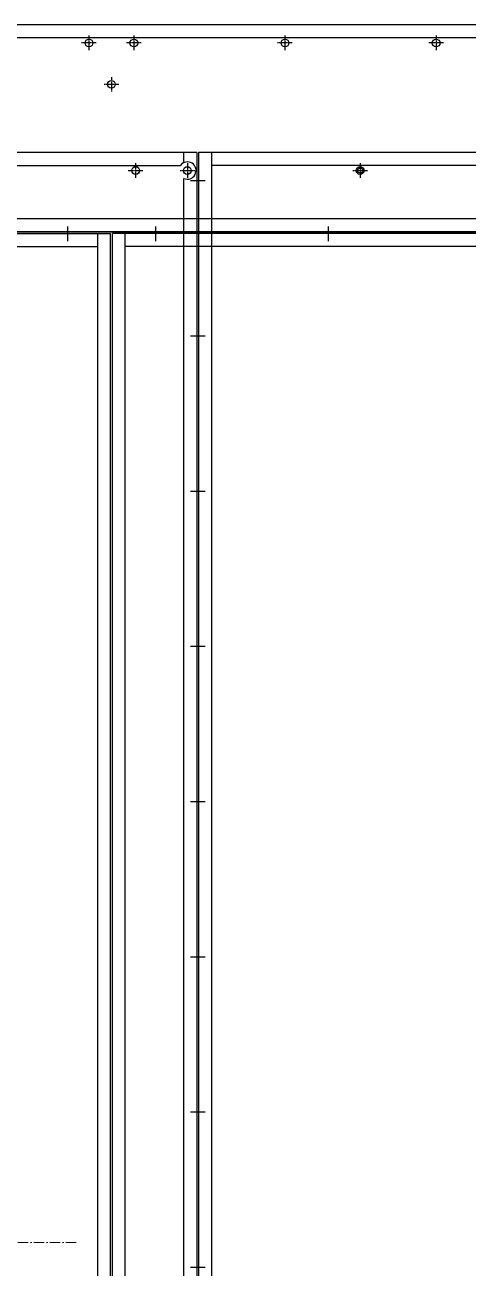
# Model space of a CAD drawing. Header units: millimetres. Extents: x 3692 to 33099, y 2878 to 23673.
# Drawn here: x 15251 to 15764, y 11174 to 12616 of the extents above; entities that cross this region are included whole.
import ezdxf

# ---------------------------------------------------------------- set-up
doc = ezdxf.new("R2010")
doc.units = ezdxf.units.MM
doc.linetypes.add('CENTER', pattern=[2, 1.25, -0.25, 0.25, -0.25])
doc.linetypes.add('DASHDOT', pattern=[18.5, 12, -3, 0.5, -3])
doc.layers.add('center', color=1, linetype='CENTER')

# ---------------------------------------------------------------- blocks, each defined once
blk = doc.blocks.new('A$C55E021B5')
at = {"color": 7, "linetype": 'DASHDOT', "lineweight": 13}
blk.add_line((451.8, 1070.5), (1267.8, 1070.5), dxfattribs=at)
blk = doc.blocks.new('A$C1F404FBA')
for p, q in [((9.5, 2586), (9.5, 0)), ((1025.5, 2586), (9.5, 2586)), ((24.5, 2586), (24.5, 0)), ((1010.5, 2571), (24.5, 2571))]:
    blk.add_line(p, q)
at = {"color": 7}
blk.add_circle((196.5, 2565), 4.5, dxfattribs=at)
at = {"color": 1}
blk.add_circle((196.5, 2565), 3, dxfattribs=at)
at = {"layer": 'center', "color": 1}
for p, q in [((196.5, 2573.5), (196.5, 2556.5)), ((196.5, 2573.5), (196.5, 2556.5)), ((188, 2565), (205, 2565)), ((188, 2565), (205, 2565))]:
    blk.add_line(p, q, dxfattribs=at)
at = {"layer": 'center'}
for p, q in [((17, 2553), (0, 2553)), ((17, 2373), (0, 2373)), ((17, 2193), (0, 2193)), ((17, 2013), (0, 2013)), ((17, 1833), (0, 1833)), ((17, 1653), (0, 1653)), ((17, 1473), (0, 1473)), ((17, 1293), (0, 1293))]:
    blk.add_line(p, q, dxfattribs=at)
blk = doc.blocks.new('A$C25707C5C')
for p, q in [((1100, 2586), (0, 2586)), ((1085, 2574.2), (1085, 2586)), ((1100, 2586), (1100, 0)), ((15, 2571), (1081, 2571)), ((1085, 0), (1085, 2555.8))]:
    blk.add_line(p, q)
for centre in [(1029, 2565), (1089, 2565)]:
    blk.add_circle(centre, 4.5)
blk.add_arc((1089, 2565), 10, 246.4181, 143.1301)
at = {"layer": 'center', "color": 1}
for p, q in [((1029, 2573.5), (1029, 2556.5)), ((1089, 2573.5), (1089, 2556.5)), ((1020.5, 2565), (1037.5, 2565)), ((1080.5, 2565), (1097.5, 2565))]:
    blk.add_line(p, q, dxfattribs=at)
at = {"layer": 'center'}
for p, q in [((1109.5, 2553), (1092.5, 2553)), ((1109.5, 2373), (1092.5, 2373)), ((1109.5, 2193), (1092.5, 2193)), ((1109.5, 2013), (1092.5, 2013)), ((1109.5, 1833), (1092.5, 1833)), ((1109.5, 1653), (1092.5, 1653)), ((1109.5, 1473), (1092.5, 1473)), ((1109.5, 1293), (1092.5, 1293))]:
    blk.add_line(p, q, dxfattribs=at)
blk = doc.blocks.new('A$C598110FA')
for p, q in [((0, 9.5), (0, 2265.5)), ((0, 9.5), (0, 2265.5)), ((1100, 2265.5), (0, 2265.5)), ((15, 9.5), (15, 2265.5)), ((1085, 2250.5), (15, 2250.5))]:
    blk.add_line(p, q)
at = {"layer": 'center'}
for p, q in [((50, 2273.5), (50, 2256.5)), ((250, 2273.5), (250, 2256.5))]:
    blk.add_line(p, q, dxfattribs=at)
blk = doc.blocks.new('A$C799753AE')
for p, q in [((1100, 251), (0, 251)), ((3400, 251), (0, 251)), ((3400, 251), (0, 251)), ((3400, 251), (1102, 251)), ((3400, 251), (1102, 251)), ((3385, 236), (15, 236)), ((3385, 26), (15, 26)), ((3400, 11), (0, 11)), ((142, 11), (1934, 11))]:
    blk.add_line(p, q)
for centre in [(1075, 230), (1127, 230), (1302, 230), (1477, 230), (1101, 182), (1101, 182)]:
    blk.add_circle(centre, 4.5)
at = {"layer": 'center'}
for p, q in [((1075, 238.5), (1075, 221.5)), ((1127, 238.5), (1127, 221.5)), ((1302, 238.5), (1302, 221.5)), ((1477, 238.5), (1477, 221.5)), ((1083.5, 230), (1066.5, 230)), ((1135.5, 230), (1118.5, 230)), ((1310.5, 230), (1293.5, 230)), ((1485.5, 230), (1468.5, 230)), ((1101, 190.5), (1101, 173.5)), ((1092.5, 182), (1109.5, 182))]:
    blk.add_line(p, q, dxfattribs=at)
blk = doc.blocks.new('A$C35EA48DC')
for p, q in [((0, 2265.5), (1100, 2265.5)), ((1085, 9.5), (1085, 2265.5)), ((1100, 9.5), (1100, 2265.5)), ((1100, 9.5), (1100, 2265.5)), ((15, 2250.5), (1085, 2250.5))]:
    blk.add_line(p, q)
at = {"layer": 'center'}
blk.add_line((1050, 2273.5), (1050, 2256.5), dxfattribs=at)
blk = doc.blocks.new('1')
at = {"color": 7}
for name, p in [('A$C799753AE', (14249.9, 12365.1)), ('A$C35EA48DC', (14250, 10108.6)), ('A$C598110FA', (15352, 10108.6))]:
    blk.add_blockref(name, p, dxfattribs=at)
for name, p in [('A$C25707C5C', (14349.9, 9882.1)), ('A$C1F404FBA', (15442.4, 9882.1))]:
    blk.add_blockref(name, p)
at = {"xscale": -1}
blk.add_blockref('A$C55E021B5', (15761.9, 10133.6), dxfattribs=at)

msp = doc.modelspace()

# ---------------------------------------------------------------- block references
msp.add_blockref('1', (0, 0))

doc.saveas('drawing.dxf')
